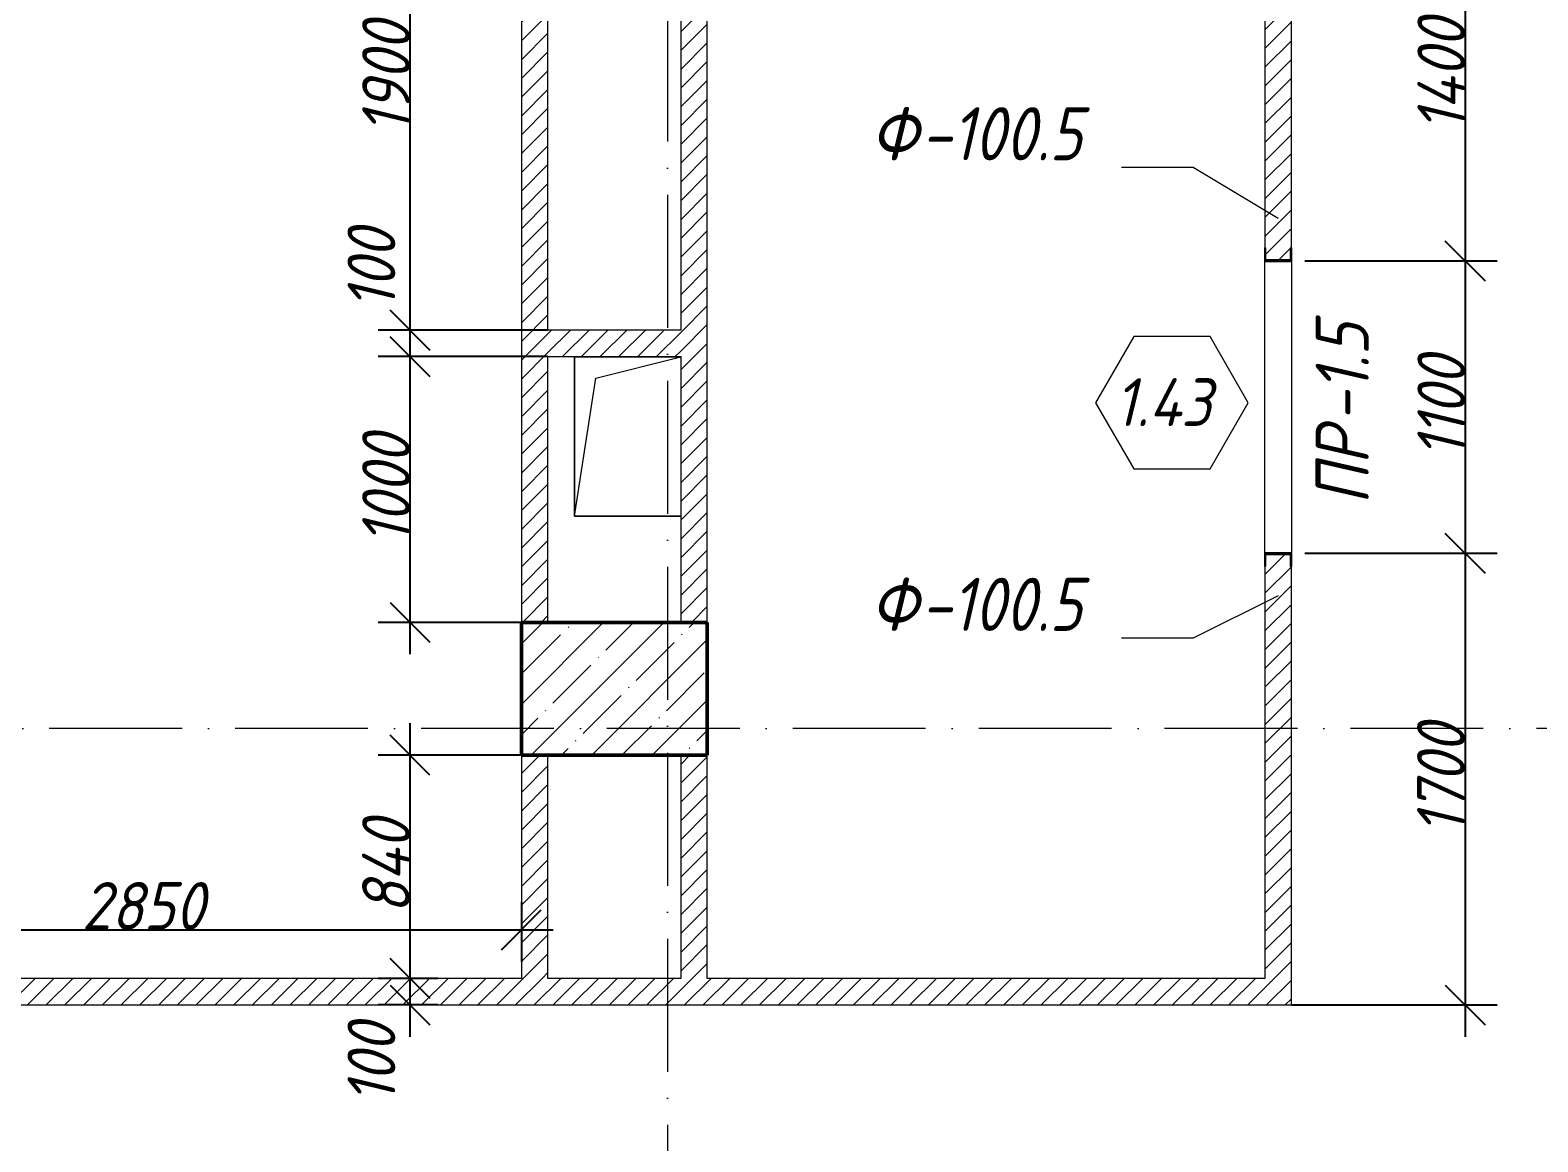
# Model space of a CAD drawing. Header units: millimetres. Extents: x -401725 to 250493, y 305116 to 802890.
# Drawn here: x -88301 to -82623, y 613143 to 617326 of the extents above; entities that cross this region are included whole.
import ezdxf

# ---------------------------------------------------------------- set-up
doc = ezdxf.new("R2010")
doc.units = ezdxf.units.MM
doc.linetypes.add('50_200_ШТРИХ_1Т_ш5_п1_п1_', pattern=[700, 500, -100, 0, -100])
for name, color, linetype, lineweight in [('A-____-____-DIMS', 7, 'Continuous', 9), ('A-DOOR-____-IDEN', 7, 'Continuous', 9), ('A-FLOR-____-OTLN', 7, 'Continuous', 9), ('A-GENM-____-IDEN', 7, 'Continuous', 9), ('A-GENM-____-MCUT', 7, 'Continuous', 25), ('A-GENM-____-OTLN', 7, 'Continuous', 9), ('A-GENM-____-OTLN-1', 7, 'Continuous', 25), ('A-WALL-FNSH-MCUT-1', 7, 'Continuous', 9), ('S-COLS-____-MCUT', 7, 'Continuous', 50), ('S-COLS-____-OTLN', 7, 'Continuous', 9), ('S-GRID-____-OTLN-1', 7, '50_200_ШТРИХ_1Т_ш5_п1_п1_', 9)]:
    doc.layers.add(name, color=color, linetype=linetype, lineweight=lineweight)
doc.layers.add('A-WALL-____-PATT-4', color=9, linetype='Continuous', lineweight=9, true_color=0x808080)
doc.layers.add('I-WALL-____-OTLN-2', color=7, linetype='Continuous', lineweight=9, true_color=0x000000)
doc.styles.add('ISOCPEUR_I_10', font='isocpeui.ttf', dxfattribs={"width": 0.9, "height": 180})
doc.styles.add('ISOCPEUR_I_14', font='isocpeui.ttf', dxfattribs={"width": 0.9, "height": 180})
doc.styles.add('ISOCPEUR_I_2', font='isocpeui.ttf', dxfattribs={"width": 0.85, "height": 2.3})
doc.dimstyles.new('ISO-1_8_0_9К_СРЕДНИЙ_Кладочные_5', dxfattribs={"dimscale": 304.8, "dimtxt": 179.276612, "dimasz": 0.492126, "dimexe": 0.393701, "dimexo": 0, "dimgap": 0, "dimtad": 1, "dimdec": 3, "dimrnd": 0.001, "dimdsep": 46, "dimtxsty": 'ISOCPEUR_I_10', "dimblk1": 'OBLIQUE', "dimblk2": 'OBLIQUE', "dimsah": 1, "dimcen": 0.09, "dimdle": 0.393701, "dimazin": 0, "dimtfac": 1, "dimtdec": 4, "dimtix": 1, "dimtmove": 2, "dimatfit": 3, "dimfxl": 1, "dimtvp": 1, "dimtolj": 1, "dimtzin": 0, "dimarcsym": 2})
doc.dimstyles.new('ISO-1_8_0_9К_СРЕДНИЙ_Кладочные_6', dxfattribs={"dimscale": 304.8, "dimtxt": 179.276612, "dimasz": 0.492126, "dimexe": 0.393701, "dimexo": 0, "dimgap": 0, "dimtad": 1, "dimdec": 3, "dimrnd": 0.001, "dimdsep": 46, "dimtxsty": 'ISOCPEUR_I_14', "dimblk1": 'OBLIQUE', "dimblk2": 'OBLIQUE', "dimsah": 1, "dimcen": 0.09, "dimdle": 0.393701, "dimazin": 0, "dimtfac": 1, "dimtdec": 4, "dimtix": 1, "dimtmove": 0, "dimatfit": 3, "dimfxl": 1, "dimtvp": 1, "dimtolj": 1, "dimtzin": 0, "dimarcsym": 2})
pattern_1 = [(45, (-175000.736, 544716.51), (-35.35534, 35.35534), [])]

# ---------------------------------------------------------------- blocks, each defined once
blk = doc.blocks.new('BSC_Колонна _Прямоугольная - 500х700-V165-АР1_Кладочный план 1 этажа в осях 1-64_Ю-ЯЯ')
at = {"layer": 'S-COLS-____-OTLN'}
h = blk.add_hatch(dxfattribs=at)
h.set_pattern_fill('FP_170', color=256, style=0, pattern_type=2)
h.set_pattern_definition([(315, (-70131.04, 88900), (114.04925, 114.04925), []), (315, (-70131.04, 88785.95), (114.04925, 114.04925), [201.613, -40.323, 3.353, -36.97])])
h.paths.add_polyline_path([(-250, -350), (250, -350), (250, 350), (-250, 350)], flags=0)
at = {"layer": 'S-COLS-____-MCUT'}
for p, q in [((250, 350), (-250, 350)), ((-250, 350), (-250, -350)), ((250, -350), (250, 350)), ((-250, -350), (250, -350))]:
    blk.add_line(p, q, dxfattribs=at)
blk = doc.blocks.new('154_Фахверк_СКБ_Швеллер - Тип_100_4010-27789772-АР1_Кладочный план 1 этажа в осях 1-64_Ю-ЯЯ')
at = {"layer": 'A-GENM-____-MCUT'}
for p, q in [((175, 50), (125, 50)), ((125, 50), (125, -50)), ((128, 47), (175, 47)), ((128, -47), (128, 47)), ((175, 47), (175, 50)), ((125, -50), (175, -50)), ((175, -47), (128, -47)), ((175, -50), (175, -47))]:
    blk.add_line(p, q, dxfattribs=at)
blk = doc.blocks.new('AR_Отверстие прямоугольное _в плите_ - AR_Отверстие прямоугольное _в плите_-30552564-АР1_Кладочный план 1 этажа в осях 1-64_Ю-ЯЯ')
at = {"layer": 'A-GENM-____-OTLN'}
for p, q in [((200, 300), (-200, 300)), ((-200, 300), (-200, -300)), ((-120, 220), (200, 300)), ((-200, -300), (-120, 220)), ((-200, -300), (200, -300))]:
    blk.add_line(p, q, dxfattribs=at)
blk = doc.blocks.new('Марка проема - марка проема-27336095-АР1_Кладочный план 1 этажа в осях 1-64_Ю-ЯЯ')
at = {"layer": 'A-DOOR-____-IDEN'}
for p, q in [((-1.439, 0.159), (-2.877, -2.333)), ((1.439, 0.159), (-1.439, 0.159)), ((2.877, -2.333), (1.439, 0.159)), ((-2.877, -2.333), (-1.439, -4.825)), ((1.439, -4.825), (2.877, -2.333)), ((-1.439, -4.825), (1.439, -4.825))]:
    blk.add_line(p, q, dxfattribs=at)
blk = doc.blocks.new('_Oblique')
at = {"color": 0, "linetype": 'ByBlock', "lineweight": -2}
blk.add_line((-0.5, -0.5), (0.5, 0.5), dxfattribs=at)
blk = doc.blocks.new('*D12712')
at = {"layer": 'A-____-____-DIMS', "color": 0, "lineweight": -2, "transparency": 16777216}
for p, q in [((-86870.3, 618217.6), (-86870.3, 616077.6)), ((-85844.5, 618097.6), (-86990.3, 618097.6)), ((-86350.7, 616197.6), (-86990.3, 616197.6))]:
    blk.add_line(p, q, dxfattribs=at)
at = {"layer": 'Defpoints', "color": 0, "transparency": 16777216}
for p in [(-85844.5, 618097.6), (-86870.3, 616197.6), (-86350.7, 616197.6)]:
    blk.add_point(p, dxfattribs=at)
at = {"layer": 'A-____-____-DIMS', "color": 0, "lineweight": -2, "transparency": 16777216, "xscale": 150, "yscale": 150, "zscale": 150}
for p, rotation in [((-86870.3, 618097.6), 90), ((-86870.3, 616197.6), 270)]:
    blk.add_blockref('_Oblique', p, dxfattribs=dict(at, rotation=rotation))
at = {"layer": 'A-____-____-DIMS', "color": 0, "transparency": 16777216, "insert": (-86960.3, 617147.6), "char_height": 180, "width": 504.733, "attachment_point": 5, "rotation": 90, "style": 'ISOCPEUR_I_14'}
blk.add_mtext('\\A1;1900', dxfattribs=at)
blk = doc.blocks.new('*D12713')
at = {"layer": 'A-____-____-DIMS', "color": 0, "lineweight": -2, "transparency": 16777216}
for p, q in [((-86870.3, 616317.6), (-86870.3, 615977.6)), ((-86350.7, 616197.6), (-86990.3, 616197.6)), ((-86350.7, 616097.6), (-86990.3, 616097.6))]:
    blk.add_line(p, q, dxfattribs=at)
at = {"layer": 'Defpoints', "color": 0, "transparency": 16777216}
for p in [(-86350.7, 616197.6), (-86870.3, 616097.6), (-86350.7, 616097.6)]:
    blk.add_point(p, dxfattribs=at)
at = {"layer": 'A-____-____-DIMS', "color": 0, "lineweight": -2, "transparency": 16777216, "xscale": 150, "yscale": 150, "zscale": 150}
for p, rotation in [((-86870.3, 616197.6), 90), ((-86870.3, 616097.6), 270)]:
    blk.add_blockref('_Oblique', p, dxfattribs=dict(at, rotation=rotation))
at = {"layer": 'A-____-____-DIMS', "color": 0, "transparency": 16777216, "insert": (-87105.5, 616275.2), "char_height": 180, "width": 368.207, "attachment_point": 1, "rotation": 90, "line_spacing_factor": 1.149209, "style": 'ISOCPEUR_I_10'}
blk.add_mtext('\\A1;100', dxfattribs=at)
blk = doc.blocks.new('*D12714')
at = {"layer": 'A-____-____-DIMS', "color": 0, "lineweight": -2, "transparency": 16777216}
for p, q in [((-86870.3, 616217.6), (-86870.3, 614977.6)), ((-86350.7, 616097.6), (-86990.3, 616097.6)), ((-86450.7, 615097.6), (-86990.3, 615097.6))]:
    blk.add_line(p, q, dxfattribs=at)
at = {"layer": 'Defpoints', "color": 0, "transparency": 16777216}
for p in [(-86350.7, 616097.6), (-86870.3, 615097.6), (-86450.7, 615097.6)]:
    blk.add_point(p, dxfattribs=at)
at = {"layer": 'A-____-____-DIMS', "color": 0, "lineweight": -2, "transparency": 16777216, "xscale": 150, "yscale": 150, "zscale": 150}
for p, rotation in [((-86870.3, 616097.6), 90), ((-86870.3, 615097.6), 270)]:
    blk.add_blockref('_Oblique', p, dxfattribs=dict(at, rotation=rotation))
at = {"layer": 'A-____-____-DIMS', "color": 0, "transparency": 16777216, "insert": (-86960.3, 615597.6), "char_height": 180, "width": 504.733, "attachment_point": 5, "rotation": 90, "style": 'ISOCPEUR_I_14'}
blk.add_mtext('\\A1;1000', dxfattribs=at)
blk = doc.blocks.new('*D12715')
at = {"layer": 'A-____-____-DIMS', "color": 0, "lineweight": -2, "transparency": 16777216}
for p, q in [((-86870.3, 614717.6), (-86870.3, 613637.6)), ((-86450.7, 614597.6), (-86990.3, 614597.6)), ((-86764.3, 613757.6), (-86990.3, 613757.6))]:
    blk.add_line(p, q, dxfattribs=at)
at = {"layer": 'Defpoints', "color": 0, "transparency": 16777216}
for p in [(-86450.7, 614597.6), (-86870.3, 613757.6), (-86764.3, 613757.6)]:
    blk.add_point(p, dxfattribs=at)
at = {"layer": 'A-____-____-DIMS', "color": 0, "lineweight": -2, "transparency": 16777216, "xscale": 150, "yscale": 150, "zscale": 150}
for p, rotation in [((-86870.3, 614597.6), 90), ((-86870.3, 613757.6), 270)]:
    blk.add_blockref('_Oblique', p, dxfattribs=dict(at, rotation=rotation))
at = {"layer": 'A-____-____-DIMS', "color": 0, "transparency": 16777216, "insert": (-86960.3, 614177.6), "char_height": 180, "width": 426.127, "attachment_point": 5, "rotation": 90, "style": 'ISOCPEUR_I_14'}
blk.add_mtext('\\A1;840', dxfattribs=at)
blk = doc.blocks.new('*D12716')
at = {"layer": 'A-____-____-DIMS', "color": 0, "lineweight": -2, "transparency": 16777216}
for p, q in [((-86870.3, 613877.6), (-86870.3, 613537.6)), ((-86764.3, 613757.6), (-86990.3, 613757.6)), ((-86764.3, 613657.6), (-86990.3, 613657.6))]:
    blk.add_line(p, q, dxfattribs=at)
at = {"layer": 'Defpoints', "color": 0, "transparency": 16777216}
for p in [(-86764.3, 613757.6), (-86870.3, 613657.6), (-86764.3, 613657.6)]:
    blk.add_point(p, dxfattribs=at)
at = {"layer": 'A-____-____-DIMS', "color": 0, "lineweight": -2, "transparency": 16777216, "xscale": 150, "yscale": 150, "zscale": 150}
for p, rotation in [((-86870.3, 613757.6), 90), ((-86870.3, 613657.6), 270)]:
    blk.add_blockref('_Oblique', p, dxfattribs=dict(at, rotation=rotation))
at = {"layer": 'A-____-____-DIMS', "color": 0, "transparency": 16777216, "insert": (-87105.5, 613286.2), "char_height": 180, "width": 368.207, "attachment_point": 1, "rotation": 90, "line_spacing_factor": 1.149209, "style": 'ISOCPEUR_I_10'}
blk.add_mtext('\\A1;100', dxfattribs=at)
blk = doc.blocks.new('*D12726')
at = {"layer": 'A-____-____-DIMS', "color": 0, "lineweight": -2, "transparency": 16777216}
for p, q in [((-82896.2, 617977.6), (-82896.2, 616337.6)), ((-83500.7, 617857.6), (-82776.2, 617857.6)), ((-83500.7, 616457.6), (-82776.2, 616457.6))]:
    blk.add_line(p, q, dxfattribs=at)
at = {"layer": 'Defpoints', "color": 0, "transparency": 16777216}
for p in [(-83500.7, 617857.6), (-83500.7, 616457.6), (-82896.2, 616457.6)]:
    blk.add_point(p, dxfattribs=at)
at = {"layer": 'A-____-____-DIMS', "color": 0, "lineweight": -2, "transparency": 16777216, "xscale": 150, "yscale": 150, "zscale": 150}
for p, rotation in [((-82896.2, 617857.6), 90), ((-82896.2, 616457.6), 270)]:
    blk.add_blockref('_Oblique', p, dxfattribs=dict(at, rotation=rotation))
at = {"layer": 'A-____-____-DIMS', "color": 0, "transparency": 16777216, "insert": (-82986.2, 617157.6), "char_height": 180, "width": 521.281, "attachment_point": 5, "rotation": 90, "style": 'ISOCPEUR_I_14'}
blk.add_mtext('\\A1;1400', dxfattribs=at)
blk = doc.blocks.new('*D12727')
at = {"layer": 'A-____-____-DIMS', "color": 0, "lineweight": -2, "transparency": 16777216}
for p, q in [((-82896.2, 616577.6), (-82896.2, 615237.6)), ((-83500.7, 616457.6), (-82776.2, 616457.6)), ((-83500.7, 615357.6), (-82776.2, 615357.6))]:
    blk.add_line(p, q, dxfattribs=at)
at = {"layer": 'Defpoints', "color": 0, "transparency": 16777216}
for p in [(-83500.7, 616457.6), (-83500.7, 615357.6), (-82896.2, 615357.6)]:
    blk.add_point(p, dxfattribs=at)
at = {"layer": 'A-____-____-DIMS', "color": 0, "lineweight": -2, "transparency": 16777216, "xscale": 150, "yscale": 150, "zscale": 150}
for p, rotation in [((-82896.2, 616457.6), 90), ((-82896.2, 615357.6), 270)]:
    blk.add_blockref('_Oblique', p, dxfattribs=dict(at, rotation=rotation))
at = {"layer": 'A-____-____-DIMS', "color": 0, "transparency": 16777216, "insert": (-82986.2, 615907.6), "char_height": 180, "width": 463.361, "attachment_point": 5, "rotation": 90, "style": 'ISOCPEUR_I_14'}
blk.add_mtext('\\A1;1100', dxfattribs=at)
blk = doc.blocks.new('*D12728')
at = {"layer": 'A-____-____-DIMS', "color": 0, "lineweight": -2, "transparency": 16777216}
for p, q in [((-82896.2, 615477.6), (-82896.2, 613537.6)), ((-83500.7, 615357.6), (-82776.2, 615357.6)), ((-83550.7, 613657.6), (-82776.2, 613657.6))]:
    blk.add_line(p, q, dxfattribs=at)
at = {"layer": 'Defpoints', "color": 0, "transparency": 16777216}
for p in [(-83500.7, 615357.6), (-83550.7, 613657.6), (-82896.2, 613657.6)]:
    blk.add_point(p, dxfattribs=at)
at = {"layer": 'A-____-____-DIMS', "color": 0, "lineweight": -2, "transparency": 16777216, "xscale": 150, "yscale": 150, "zscale": 150}
for p, rotation in [((-82896.2, 615357.6), 90), ((-82896.2, 613657.6), 270)]:
    blk.add_blockref('_Oblique', p, dxfattribs=dict(at, rotation=rotation))
at = {"layer": 'A-____-____-DIMS', "color": 0, "transparency": 16777216, "insert": (-82987.4, 614507.6), "char_height": 180, "width": 504.733, "attachment_point": 5, "rotation": 90, "style": 'ISOCPEUR_I_14'}
blk.add_mtext('\\A1;1700', dxfattribs=at)
blk = doc.blocks.new('*D12958')
at = {"layer": 'A-____-____-DIMS', "color": 0, "lineweight": -2, "transparency": 16777216}
for p, q in [((-89300.7, 613807.6), (-89300.7, 614060.3)), ((-86450.7, 614046.4), (-86450.7, 613820.3)), ((-89420.7, 613940.3), (-86330.7, 613940.3))]:
    blk.add_line(p, q, dxfattribs=at)
at = {"layer": 'Defpoints', "color": 0, "transparency": 16777216}
for p in [(-86450.7, 614046.4), (-86450.7, 613940.3), (-89300.7, 613807.6)]:
    blk.add_point(p, dxfattribs=at)
at = {"layer": 'A-____-____-DIMS', "color": 0, "lineweight": -2, "transparency": 16777216, "xscale": 150, "yscale": 150, "zscale": 150, "rotation": 180}
blk.add_blockref('_Oblique', (-89300.7, 613940.3), dxfattribs=at)
at = {"layer": 'A-____-____-DIMS', "color": 0, "lineweight": -2, "transparency": 16777216, "xscale": 150, "yscale": 150, "zscale": 150}
blk.add_blockref('_Oblique', (-86450.7, 613940.3), dxfattribs=at)
at = {"layer": 'A-____-____-DIMS', "color": 0, "transparency": 16777216, "insert": (-87875.7, 614030.3), "char_height": 180, "width": 546.104, "attachment_point": 5, "style": 'ISOCPEUR_I_14'}
blk.add_mtext('\\A1;2850', dxfattribs=at)

msp = doc.modelspace()

# ---------------------------------------------------------------- hatches: boundary and pattern name
at = {"layer": 'A-WALL-____-PATT-4'}
h = msp.add_hatch(dxfattribs=at)
h.set_pattern_fill('FP_5', color=256, style=0, pattern_type=2)
h.set_pattern_definition(pattern_1)
h.paths.add_polyline_path([(-83650.7357, 613657.5526), (-83550.7357, 613657.5526), (-83550.7357, 615307.5526), (-83553.7357, 615307.5526), (-83553.7357, 615354.5526), (-83647.7357, 615354.5526), (-83647.7357, 615307.5526), (-83650.7357, 615307.5526), (-83650.7357, 613757.5526)], flags=0)
h.paths.add_polyline_path([(-83647.7357, 616460.5526), (-83553.7357, 616460.5526), (-83553.7357, 616507.5526), (-83550.7357, 616507.5526), (-83550.7357, 617807.5526), (-83553.7357, 617807.5526), (-83553.7357, 617854.5526), (-83647.7357, 617854.5526), (-83647.7357, 617807.5526), (-83650.7357, 617807.5526), (-83650.7357, 616507.5526), (-83647.7357, 616507.5526)], flags=0)
h.paths.add_polyline_path([(-83550.7357, 617857.5526), (-83551.2258, 620347.5526), (-83650.7357, 620347.5526), (-83650.7357, 617857.5526), (-83553.7357, 617857.5526)], flags=0)
h = msp.add_hatch(dxfattribs=at)
h.set_pattern_fill('FP_5', color=256, style=0, pattern_type=2)
h.set_pattern_definition(pattern_1)
h.paths.add_polyline_path([(-86350.7357, 615097.5526), (-86350.7357, 618047.5526), (-86353.7357, 618047.5526), (-86353.7357, 618094.5526), (-86447.7357, 618094.5526), (-86447.7357, 618047.5526), (-86450.7357, 618047.5526), (-86450.7357, 615097.5526)], flags=0)
h.paths.add_polyline_path([(-86350.7357, 618097.5526), (-86350.7357, 620047.5526), (-86450.7357, 620047.5526), (-86450.7357, 618097.5526), (-86353.7357, 618097.5526)], flags=0)
h = msp.add_hatch(dxfattribs=at)
h.set_pattern_fill('FP_5', color=256, style=0, pattern_type=2)
h.set_pattern_definition(pattern_1)
h.paths.add_polyline_path([(-85750.7357, 615097.5526), (-85750.7357, 618047.5526), (-85753.7357, 618047.5526), (-85753.7357, 618094.5526), (-85847.7357, 618094.5526), (-85847.7357, 618047.5526), (-85850.7357, 618047.5526), (-85850.7357, 615097.5526)], flags=0)
h.paths.add_polyline_path([(-85796.45, 618097.5526), (-85750.7357, 618097.5526), (-85750.7357, 620047.5526), (-85850.7357, 620047.5526), (-85850.7357, 618097.5526), (-85847.7357, 618097.5526)], flags=0)
h = msp.add_hatch(dxfattribs=at)
h.set_pattern_fill('FP_5', color=256, style=0, pattern_type=2)
h.set_pattern_definition(pattern_1)
h.paths.add_polyline_path([(-85850.7357, 616097.5526), (-85850.7357, 616197.5526), (-86350.7357, 616197.5526), (-86350.7357, 616097.5526)], flags=0)
h = msp.add_hatch(dxfattribs=at)
h.set_pattern_fill('FP_5', color=256, style=0, pattern_type=2)
h.set_pattern_definition(pattern_1)
h.paths.add_polyline_path([(-86450.7357, 613757.5526), (-86350.7357, 613757.5526), (-86350.7357, 614597.5526), (-86450.7357, 614597.5526)], flags=0)
h = msp.add_hatch(dxfattribs=at)
h.set_pattern_fill('FP_5', color=256, style=0, pattern_type=2)
h.set_pattern_definition(pattern_1)
h.paths.add_polyline_path([(-85750.7357, 613757.5526), (-85750.7357, 614597.2051), (-85850.7357, 614597.2051), (-85850.7357, 613757.5526)], flags=0)
h = msp.add_hatch(dxfattribs=at)
h.set_pattern_fill('FP_5', color=256, style=0, pattern_type=2)
h.set_pattern_definition(pattern_1)
h.paths.add_polyline_path([(-83650.7357, 613657.5526), (-83650.7357, 613757.5526), (-89300.7357, 613757.5526), (-89300.7357, 613657.5526), (-84874.6002, 613657.5526)], flags=0)
h.paths.add_polyline_path([(-89350.7357, 613657.5526), (-89350.7357, 613660.5526), (-89303.7357, 613660.5526), (-89303.7357, 613754.5526), (-89350.7357, 613754.5526), (-89350.7357, 613757.5526), (-92200.7357, 613757.5526), (-92200.7357, 613657.5526), (-90176.9931, 613657.5526)], flags=0)

# ---------------------------------------------------------------- linework, layer by layer
at = {"layer": 'A-FLOR-____-OTLN'}
for p, q in [((-86250.7357, 616097.2051), (-85850.7357, 616097.2051)), ((-86250.7357, 615497.2051), (-86250.7357, 616097.2051)), ((-85850.7357, 615497.2051), (-86250.7357, 615497.2051))]:
    msp.add_line(p, q, dxfattribs=at)
at = {"layer": 'A-GENM-____-IDEN'}
for p, q in [((-83920.5701, 616809.4399), (-84190.4045, 616809.4399)), ((-83600.7357, 616617.5526), (-83920.5701, 616809.4399)), ((-83600.7357, 615197.5526), (-83920.5701, 615038.354)), ((-83920.5701, 615038.354), (-84190.4045, 615038.354))]:
    msp.add_line(p, q, dxfattribs=at)
at = {"layer": 'A-WALL-FNSH-MCUT-1'}
for p, q in [((-86450.7357, 618047.5526), (-86450.7357, 615097.5526)), ((-86350.7357, 616197.5526), (-86350.7357, 618047.5526)), ((-85850.7357, 618047.5526), (-85850.7357, 616197.5526)), ((-85750.7357, 615097.5526), (-85750.7357, 618047.5526)), ((-83650.7357, 617807.5526), (-83650.7357, 616507.5526)), ((-83550.7357, 616507.5526), (-83550.7357, 617807.5526)), ((-85850.7357, 616197.5526), (-86350.7357, 616197.5526)), ((-86350.7357, 616097.5526), (-85850.7357, 616097.5526)), ((-86350.7357, 615097.5526), (-86350.7357, 616097.5526)), ((-85850.7357, 616097.5526), (-85850.7357, 615097.5526)), ((-83650.7357, 615307.5526), (-83650.7357, 613757.5526)), ((-83550.7357, 613657.5526), (-83550.7357, 615307.5526)), ((-86450.7357, 614597.5526), (-86450.7357, 613757.5526)), ((-86350.7357, 613757.5526), (-86350.7357, 614597.5526)), ((-85850.7357, 614597.2051), (-85850.7357, 613757.5526)), ((-85750.7357, 614597.2051), (-85850.7357, 614597.2051)), ((-85750.7357, 613757.5526), (-85750.7357, 614597.2051)), ((-86450.7357, 613757.5526), (-89300.7357, 613757.5526)), ((-85850.7357, 613757.5526), (-86350.7357, 613757.5526)), ((-83650.7357, 613757.5526), (-85750.7357, 613757.5526)), ((-89300.7357, 613657.5526), (-83550.7357, 613657.5526))]:
    msp.add_line(p, q, dxfattribs=at)
at = {"layer": 'I-WALL-____-OTLN-2'}
for p, q in [((-83650.7357, 615357.5526), (-83650.7357, 616457.5526)), ((-83550.7357, 616457.5526), (-83550.7357, 615357.5526))]:
    msp.add_line(p, q, dxfattribs=at)
at = {"layer": 'S-GRID-____-OTLN-1'}
for p, q in [((-85900.7357, 635609.362), (-85900.7357, 584985.5274)), ((-70926.3291, 614697.5526), (-125758.718, 614697.5526))]:
    msp.add_line(p, q, dxfattribs=at)

# ---------------------------------------------------------------- block references
at = {"layer": 'A-DOOR-____-IDEN', "xscale": 99.99999999999993, "yscale": 99.99999999999993, "zscale": 99.99999999999993}
msp.add_blockref('Марка проема - марка проема-27336095-АР1_Кладочный план 1 этажа в осях 1-64_Ю-ЯЯ', (-84000.7357, 616157.5526), dxfattribs=at)
at = {"layer": 'A-GENM-____-OTLN'}
msp.add_blockref('AR_Отверстие прямоугольное _в плите_ - AR_Отверстие прямоугольное _в плите_-30552564-АР1_Кладочный план 1 этажа в осях 1-64_Ю-ЯЯ', (-86050.7357, 615797.2051), dxfattribs=at)
at = {"layer": 'A-GENM-____-OTLN-1'}
for p, rotation in [((-83600.7357, 616332.5526), 89.99999999999986), ((-83600.7357, 615482.5526), 269.9999999999998)]:
    msp.add_blockref('154_Фахверк_СКБ_Швеллер - Тип_100_4010-27789772-АР1_Кладочный план 1 этажа в осях 1-64_Ю-ЯЯ', p, dxfattribs=dict(at, rotation=rotation))
at = {"layer": 'S-COLS-____-OTLN', "rotation": 89.9999999999999}
msp.add_blockref('BSC_Колонна _Прямоугольная - 500х700-V165-АР1_Кладочный план 1 этажа в осях 1-64_Ю-ЯЯ', (-86100.7357, 614847.5526), dxfattribs=at)

# ---------------------------------------------------------------- texts
at = {"layer": 'A-DOOR-____-IDEN', "char_height": 200, "attachment_point": 1, "rotation": 90, "style": 'ISOCPEUR_I_2'}
for s, insert, width in [('-1.5', (-83459.2552, 615850.5947), 505.063125), ('ПР', (-83459.2552, 615541.0322), 375.18975)]:
    msp.add_mtext(s, dxfattribs=dict(at, insert=insert, width=width))
at = {"layer": 'A-DOOR-____-IDEN', "insert": (-84216.9248, 616016.3721), "char_height": 180, "width": 476.202375, "attachment_point": 1, "style": 'ISOCPEUR_I_14'}
msp.add_mtext('1.43', dxfattribs=at)
at = {"layer": 'A-GENM-____-IDEN', "char_height": 200, "attachment_point": 1, "style": 'ISOCPEUR_I_2'}
for s, insert, width in [('\\fISOCPEUR|b0|i1|c204|p34|;\\W.9;Ф', (-85136.9612, 617036.556), 230.886), ('-100.5', (-84946.4612, 617036.556), 822.531375), ('\\fISOCPEUR|b0|i1|c204|p34|;\\W.9;Ф', (-85136.9612, 615265.4701), 230.886), ('-100.5', (-84946.4612, 615265.4701), 822.531375)]:
    msp.add_mtext(s, dxfattribs=dict(at, insert=insert, width=width))

# ---------------------------------------------------------------- dimensions: what is measured, and where the dimension line sits
at = {"layer": 'A-____-____-DIMS'}
for base, p1, p2, override, picture, middle in [((-86870.3399, 616197.5526), (-85844.5475, 618097.5526), (-86350.7357, 616197.5526), {"dimpost": '<>', "dimfxl": 1966.272238}, '*D12712', (-86960.3399, 617147.5526)), ((-82896.1984, 616457.5526), (-83500.7357, 617857.5526), (-83500.7357, 616457.5526), {"dimpost": '<>', "dimfxl": 1400}, '*D12726', (-82986.1984, 617157.5526)), ((-82896.1984, 615357.5526), (-83500.7357, 616457.5526), (-83500.7357, 615357.5526), {"dimpost": '<>', "dimfxl": 1100}, '*D12727', (-82986.1984, 615907.5526)), ((-86870.3399, 615097.5526), (-86350.7357, 616097.5526), (-86450.7357, 615097.5526), {"dimpost": '<>', "dimfxl": 1004.987562}, '*D12714', (-86960.3399, 615597.5526)), ((-82896.1984, 613657.5526), (-83500.7357, 615357.5526), (-83550.7357, 613657.5526), {"dimpost": '<>', "dimfxl": 1700.735135}, '*D12728', (-82987.3575, 614507.5526)), ((-86870.3399, 613757.5526), (-86450.7357, 614597.5526), (-86764.2739, 613757.5526), {"dimpost": '<>', "dimfxl": 896.608161}, '*D12715', (-86960.3399, 614177.5526))]:
    dim = msp.add_linear_dim(base=base, p1=p1, p2=p2, angle=90, dimstyle='ISO-1_8_0_9К_СРЕДНИЙ_Кладочные_6', override=override, dxfattribs=at)
    dim.commit()
    dim.dimension.update_dxf_attribs({"geometry": picture, "text_midpoint": middle})
for base, p1, p2, picture, middle in [((-86870.3399, 616097.5526), (-86350.7357, 616197.5526), (-86350.7357, 616097.5526), '*D12713', (-86985.502, 616459.2535)), ((-86870.3399, 613657.5526), (-86764.2739, 613757.5526), (-86764.2739, 613657.5526), '*D12716', (-86985.502, 613470.3444))]:
    dim = msp.add_linear_dim(base=base, p1=p1, p2=p2, angle=90, dimstyle='ISO-1_8_0_9К_СРЕДНИЙ_Кладочные_5', override={"dimpost": '<>', "dimfxl": 100}, dxfattribs=at)
    dim.commit()
    dim.dimension.update_dxf_attribs({"geometry": picture, "text_midpoint": middle, "dimtype": 160, "text_rotation": 90})
dim = msp.add_linear_dim(base=(-86450.7357, 613940.295), p1=(-89300.7357, 613807.5526), p2=(-86450.7357, 614046.361), dimstyle='ISO-1_8_0_9К_СРЕДНИЙ_Кладочные_6', override={"dimpost": '<>', "dimfxl": 2859.98767}, dxfattribs=at)
dim.commit()
dim.dimension.update_dxf_attribs({"geometry": '*D12958', "text_midpoint": (-87875.7357, 614030.295)})

doc.saveas('drawing.dxf')
